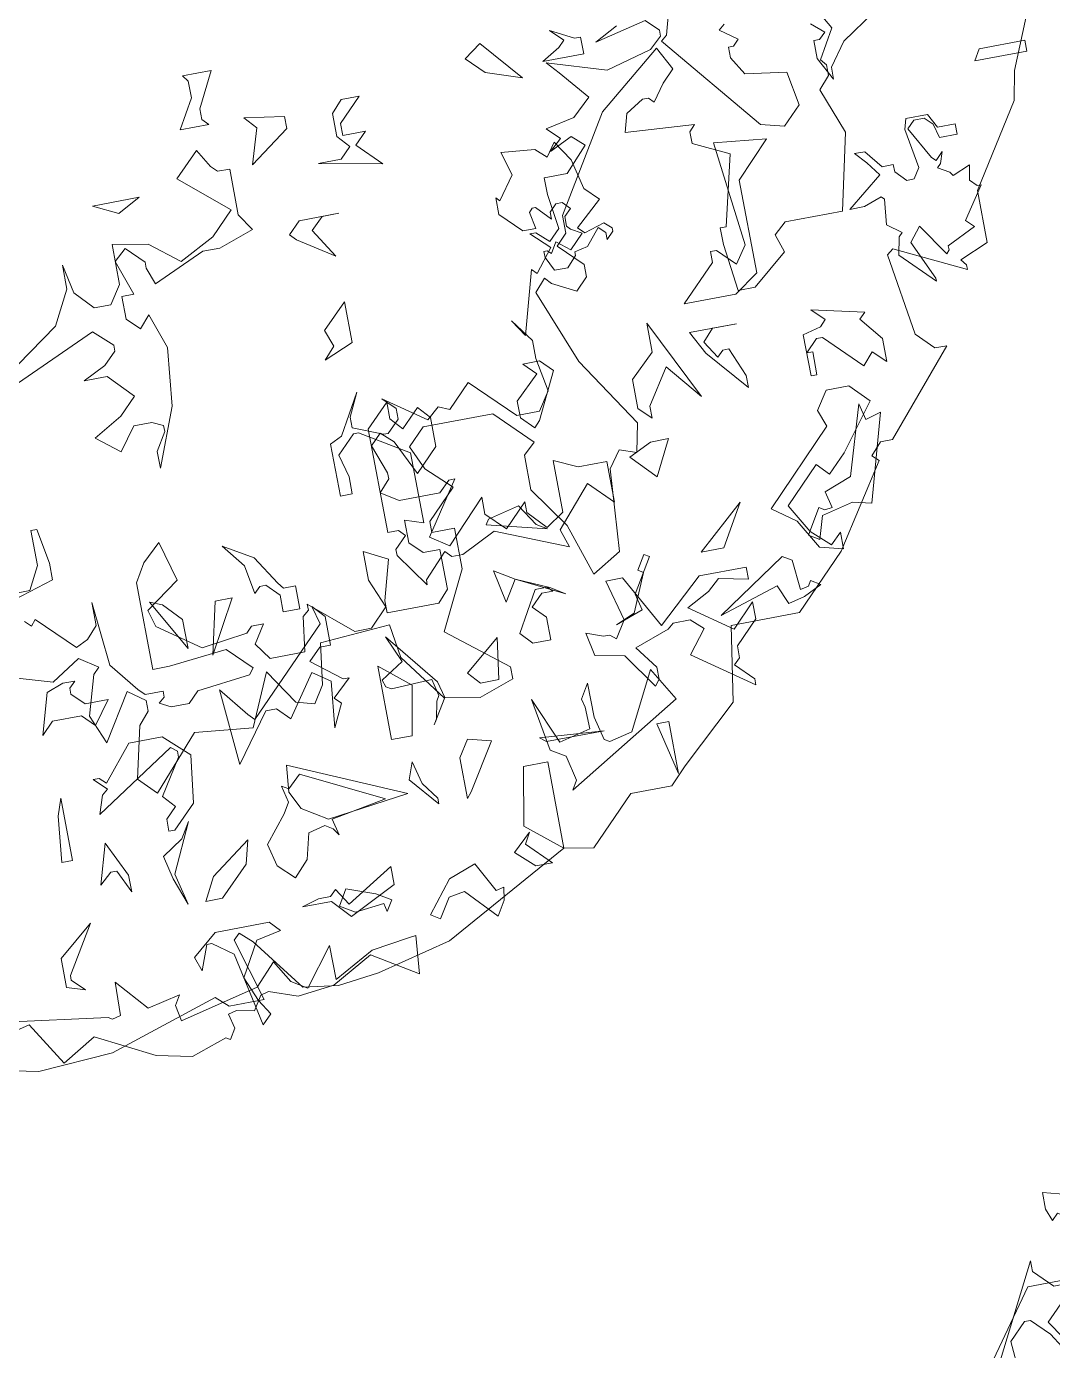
# Model space of a CAD drawing. Header units: millimetres. Extents: x 1418 to 1811, y 1796 to 1956.
# Drawn here: x 1513.314 to 1513.724, y 1850.024 to 1850.553 of the extents above; entities that cross this region are included whole.
import ezdxf

# ---------------------------------------------------------------- set-up
doc = ezdxf.new("R2010")
doc.units = ezdxf.units.MM
doc.layers.add('ARBRE', color=251, linetype='Continuous', lineweight=13)
doc.layers.add('VEGETAIS', color=3, linetype='Continuous')

# ---------------------------------------------------------------- blocks, each defined once
blk = doc.blocks.new('WMF26', base_point=(0, 0.0008))
at = {"color": 85}
for points in [[(13.2233, -7.4181), (13.0199, -7.9055), (12.9837, -8.0792), (12.6708, -8.5666), (12.6708, -8.8803), (12.4963, -8.9527), (12.5251, -8.989), (12.5251, -9.0178), (12.111, -8.8144), (12.0739, -8.8441), (12.1472, -9.3381), (12.2485, -9.4401), (12.3209, -9.4401), (11.8994, -9.9284), (11.8269, -9.9284), (11.7611, -10.0008), (11.7973, -10.037), (11.477, -10.5245), (11.165, -10.8381), (10.75, -10.8381), (10.6776, -11.2893), (10.3277, -11.6096), (10.2264, -11.7108), (9.9786, -11.7108), (9.7028, -11.9875), (9.5274, -11.9578), (8.756, -12.3728), (8.3048, -12.4823), (8.0578, -12.5119), (7.8462, -12.4823), (7.6066, -12.162), (7.5342, -12.097), (7.4979, -12.1332), (7.6066, -12.5119), (7.395, -12.5119), (7.3226, -12.4461), (6.6606, -12.6568), (6.2095, -12.6857), (5.4018, -12.5119)], [(0.8612, -3.9239), (1.4943, -3.0512), (1.771, -3.0512)]]:
    blk.add_lwpolyline(points, dxfattribs=at)
at = {"color": 63}
for points in [[(2.0328, -2.6181), (1.9233, -2.7565), (1.7495, -2.6544), (1.7125, -2.6906), (1.6837, -2.6181), (1.6837, -2.5161), (1.9233, -2.5819), (1.9957, -2.5161), (1.9957, -2.3786), (2.0624, -2.3786), (2.0328, -2.6181), (2.0328, -2.6181)], [(1.6475, -3.0759), (1.7495, -3.0759), (1.9595, -3.3163), (1.7125, -3.1426), (1.5742, -3.2801), (1.6475, -3.3896), (1.6837, -3.4258), (1.6837, -3.5271), (1.5742, -3.3534), (1.4721, -3.2513), (1.4359, -3.2513), (1.3346, -3.3534), (1.3634, -3.7387), (1.1601, -3.63), (1.538, -2.9022), (1.538, -2.9672), (1.6475, -3.0759), (1.6475, -3.0759)], [(11.859, -7.2065), (11.9982, -7.4543), (11.8953, -7.628), (11.9249, -7.6643), (11.9249, -7.7301), (11.859, -7.8034), (11.962, -8.0792), (11.859, -8.5378), (11.5108, -8.5378), (11.4375, -8.6028), (11.4737, -8.7132), (11.263, -8.8869), (11.1609, -8.8869), (11.1246, -8.6028), (11.1246, -8.5016), (11.1609, -8.5016), (11.263, -8.0792), (11.0522, -7.9779), (11.0522, -7.9055), (11.0884, -7.8684), (10.6735, -7.8396), (10.7031, -7.7301), (10.8118, -7.6643), (10.848, -7.6643), (10.8768, -7.6939), (10.9501, -7.5918), (11.0226, -7.5193), (10.9501, -7.381), (10.564, -7.6939), (10.2157, -8.2546), (10.2157, -8.3632), (10.1498, -8.4291), (10.2882, -8.5666), (10.2882, -8.6407), (10.2157, -8.7132), (10.0766, -8.6407), (10.0403, -8.6028), (9.9745, -8.6769), (10.1498, -9.1281), (10.4257, -9.5496), (10.3894, -9.7242), (10.2882, -9.688), (10.2157, -9.7892), (10.1787, -10.284), (10.0041, -10.387), (9.902, -10.0733), (9.7283, -9.8255), (9.7283, -9.6155), (9.8008, -9.5496), (9.5892, -9.3381), (9.1668, -9.3381), (9.0655, -9.4401), (9.1306, -9.5859), (9.2771, -9.7242), (9.1018, -9.8996), (9.1018, -9.9646), (9.2401, -9.9646), (9.2401, -10.2116), (9.0655, -10.5607), (9.4146, -10.8381), (9.4146, -10.9106), (9.203, -10.983), (8.9931, -10.9468), (8.7823, -10.6628), (8.7519, -10.4594), (8.3303, -10.4882), (8.2941, -10.736), (8.2282, -10.8381), (8.1195, -10.8085), (7.9812, -10.5977), (7.8429, -10.9106), (7.4938, -10.8744), (7.2098, -11.1872), (7.1085, -11.0851), (7.181, -10.7723), (7.246, -10.699), (7.246, -10.634), (7.1447, -10.5607), (6.9694, -10.8381), (6.8969, -10.6628), (6.9694, -10.4232), (7.0064, -10.387), (6.8969, -10.3145), (6.7224, -10.4232), (6.482, -10.3507)], [(6.5849, -9.8625), (6.6862, -9.8625), (6.7586, -9.7242), (6.7586, -9.5134), (6.7948, -9.5134), (6.8311, -9.7242), (6.8311, -9.8255), (6.5849, -9.8996)], [(6.6211, -10.037), (6.6573, -10.0733), (6.6862, -10.037), (6.8969, -10.2478), (6.9694, -10.2116), (7.0352, -10.1391), (7.0352, -10.0008), (7.0723, -10.387), (7.2098, -10.5607), (7.246, -10.5977), (7.3555, -10.5977), (7.3555, -10.634), (7.3193, -10.6628), (7.3843, -10.699), (7.4938, -10.699), (7.5597, -10.634), (7.8791, -10.5977), (7.9088, -10.5607), (7.7696, -10.4232), (7.4205, -10.4594), (7.3193, -10.4594), (7.3193, -9.9358), (7.3843, -9.8255), (7.4938, -9.7242), (7.5597, -9.9646), (7.3555, -10.1103), (7.3843, -10.2116), (7.6321, -10.387), (7.9088, -10.3507), (7.945, -10.3145), (8.0175, -10.3145), (7.945, -10.4232), (8.0175, -10.5245), (8.2282, -10.5245), (8.2579, -10.3145), (8.2941, -10.284), (8.2941, -10.2478), (8.5419, -10.4594), (8.6432, -10.4594), (8.7519, -10.3507), (8.6794, -10.1754), (8.6794, -10.0008), (8.8185, -10.0733), (8.7519, -10.3145), (8.7519, -10.387), (9.0655, -10.387), (9.1306, -10.3145), (9.1306, -10.0733), (9.0293, -10.0733), (8.956, -10.0008), (8.956, -9.8625), (9.0655, -9.8996), (9.0655, -9.4772), (8.7823, -9.3018), (8.7519, -9.3018), (8.6432, -9.4113), (8.6794, -9.5496), (8.6794, -9.6517), (8.6069, -9.6517), (8.6069, -9.3381), (8.6794, -9.3018), (8.8185, -9.0622), (8.7519, -9.2006), (8.7519, -9.2656), (8.9272, -9.3381), (8.956, -9.3381), (9.0293, -9.2656), (9.0293, -9.2006), (8.956, -9.1281), (9.203, -9.3018), (9.2771, -9.2368), (9.3422, -9.2656), (9.4805, -9.1281), (9.7283, -9.3751), (9.8658, -9.3751), (9.9382, -9.2656), (9.902, -9.0622), (9.902, -8.9527), (9.8008, -8.8144), (9.8658, -8.9165), (9.9745, -8.5378), (10.0041, -8.5666), (10.1128, -8.4291), (10.0041, -8.327), (10.0403, -8.327), (10.1128, -8.3929), (10.1787, -8.327), (10.1498, -8.1154), (10.1498, -8.0142), (10.2882, -8.0142), (10.4257, -7.8684), (10.3532, -7.8034), (10.2157, -7.8684), (10.2882, -7.8034), (10.2157, -7.7301), (10.3894, -7.6939), (10.4989, -7.5918), (10.3532, -7.4181), (10.2882, -7.344), (10.6372, -7.4543), (10.9131, -7.381), (10.9863, -7.3152), (10.9863, -7.2789), (10.9131, -7.2065), (10.601, -7.2789), (10.7393, -7.2065)], [(11.0522, -7.2065), (11.0226, -7.3152), (10.9863, -7.344), (11.4737, -7.9417), (11.6121, -7.9779), (11.7216, -7.8684), (11.6853, -7.6643), (11.4375, -7.628), (11.3716, -7.5193), (11.3716, -7.4543), (11.4013, -7.4543), (11.4375, -7.4181), (11.3354, -7.344), (11.3716, -7.3152)]]:
    blk.add_lwpolyline(points, dxfattribs=at)
at = {"color": 106}
for points in [[(12.2633, -7.4066), (12.0525, -7.5449), (11.9513, -7.6832), (11.9513, -7.7556), (11.8772, -7.6173), (11.8772, -7.5086), (11.9134, -7.5086), (11.9513, -7.4724), (11.8772, -7.4066)], [(8.2101, -7.232), (8.2101, -7.2971), (8.2463, -7.3333), (8.0726, -7.3333), (8.1739, -7.1587), (8.1739, -7.0575), (8.1451, -7.0212), (8.3196, -7.0212), (8.2101, -7.232), (8.2101, -7.232)], [(9.9201, -7.3333), (9.8189, -7.232), (9.9201, -7.1587), (10.1317, -7.4066), (9.9201, -7.3333), (9.9201, -7.3333)], [(10.517, -7.232), (10.517, -7.3333), (10.27, -7.3333), (10.3787, -7.2682), (10.4149, -7.232), (10.3425, -7.1587), (10.4808, -7.232), (10.517, -7.232), (10.517, -7.232)], [(8.6975, -7.4428), (8.4579, -7.6173), (8.5238, -7.4066), (8.4579, -7.3333), (8.6975, -7.3703), (8.6975, -7.4428), (8.6975, -7.4428)], [(9.0178, -7.4724), (9.0178, -7.5449), (9.1561, -7.5449), (9.0836, -7.6173), (9.2211, -7.7556), (8.8441, -7.6832), (8.9816, -7.6832), (9.0474, -7.6173), (8.9816, -7.5449), (8.9816, -7.4066), (9.0474, -7.3333), (9.1561, -7.3333), (9.0178, -7.4724), (9.0178, -7.4724)], [(8.2463, -7.6173), (8.3196, -7.6173), (8.3196, -7.894), (8.3855, -7.996), (8.1739, -8.0685), (8.0726, -8.0685), (7.7589, -8.2076), (7.7227, -8.1047), (7.7227, -8.0685), (7.6214, -7.9672), (7.5482, -8.0323), (7.6214, -8.2439), (7.5482, -8.2439), (7.5482, -8.3814), (7.6214, -8.4546), (7.6865, -8.3814), (7.7589, -8.5921), (7.7227, -8.942), (7.5852, -9.2911), (7.5852, -9.1899), (7.6503, -9.0804), (7.6503, -9.0441), (7.5852, -9.0145), (7.4757, -9.0145), (7.3736, -9.1528), (7.2353, -9.0441), (7.4098, -8.942), (7.5119, -8.8399), (7.3736, -8.695), (7.2353, -8.695), (7.3736, -8.6292), (7.4469, -8.5559), (7.4469, -8.5197), (7.3374, -8.4176), (6.7117, -8.695)], [(6.7767, -8.5921), (7.1266, -8.3451), (7.2353, -8.141), (7.2353, -7.996), (7.2715, -8.1706), (7.3736, -8.2801), (7.4757, -8.2801), (7.5482, -8.1706), (7.5482, -7.9302), (7.7589, -7.9672), (7.9343, -8.1047), (8.1451, -7.996), (8.2826, -7.8577), (7.9993, -7.6173), (8.1451, -7.4724), (8.2101, -7.5811), (8.2463, -7.6173), (8.2463, -7.6173)], [(7.6214, -7.7556), (7.4757, -7.6832), (7.7589, -7.6832), (7.6214, -7.7556), (7.6214, -7.7556)], [(13.1121, -7.805), (12.7985, -7.805), (12.8363, -7.7392), (13.1121, -7.7392), (13.1121, -7.805), (13.1121, -7.805)], [(10.1894, -7.8981), (10.2478, -7.8182), (10.3277, -7.9401), (10.3697, -8.1204), (10.4495, -8.2011), (10.2898, -8.3443), (10.3277, -8.3814), (10.4495, -8.3443), (10.4915, -8.3814), (10.4915, -8.4028), (10.4495, -8.4448), (10.4495, -8.4028), (10.4117, -8.3649), (10.3277, -8.4653), (10.2478, -8.4826), (10.2478, -8.5032), (10.1894, -8.5666), (10.1087, -8.5666), (10.0667, -8.4826), (10.0667, -8.4448), (10.0873, -8.4448), (10.1087, -8.4653), (10.1474, -8.4028), (10.2272, -8.4653), (10.3112, -8.3814), (10.2478, -8.3443), (10.2272, -8.3229), (10.2272, -8.2644), (10.2692, -8.2225), (10.2272, -8.1796), (10.1894, -8.1796), (10.1474, -8.2225), (10.1474, -8.2644), (10.0667, -8.1796), (10.0453, -8.1796), (10.0247, -8.2011), (10.0453, -8.3023), (9.9654, -8.3023), (9.8444, -8.1796), (9.8444, -8.0784), (9.865, -8.0998), (9.9654, -7.9615), (9.9234, -7.8182), (10.1251, -7.8396), (10.1894, -7.8981), (10.1894, -7.8981)], [(8.8078, -7.996), (8.7337, -8.0685), (8.8441, -8.2439), (8.6325, -8.1047), (8.5962, -8.0685), (8.6687, -7.996), (8.9091, -7.996), (8.8078, -7.996), (8.8078, -7.996)], [(11.2885, -8.2439), (11.2885, -8.8037), (11.1428, -8.9058), (10.8299, -8.9058), (11.0415, -8.695), (11.0415, -8.6292), (11.0777, -8.6292), (11.179, -8.7313), (11.2523, -8.6292), (11.179, -7.996), (11.4927, -8.0323), (11.2885, -8.2439), (11.2885, -8.2439)], [(12.5062, -8.1517), (12.6132, -8.1517), (12.6132, -8.215), (12.5062, -8.215), (12.4839, -8.1294), (12.4387, -8.085), (12.3753, -8.085), (12.3308, -8.1294), (12.4387, -8.3221), (12.4609, -8.3443), (12.5062, -8.2999), (12.4839, -8.3665), (12.4609, -8.3896), (12.5284, -8.4291), (12.5457, -8.4513), (12.6527, -8.4069), (12.6354, -8.4966), (12.675, -8.5361), (12.698, -8.5361), (12.5679, -8.7288), (12.6132, -8.7733), (12.4387, -8.8581), (12.4387, -8.8811), (12.4214, -8.9033), (12.2913, -8.7115), (12.2238, -8.7963), (12.3308, -9.0326), (12.3308, -9.0507), (12.139, -8.8581), (12.1612, -8.751), (12.1843, -8.7288), (12.0995, -8.6662), (12.1167, -8.5139), (12.0995, -8.4966), (11.9924, -8.5361), (11.9019, -8.5361), (12.1167, -8.3665), (12.0542, -8.2826), (11.9924, -8.215), (12.0542, -8.215), (12.139, -8.3221), (12.2065, -8.3221), (12.2065, -8.3665), (12.2682, -8.4291), (12.3135, -8.4291), (12.353, -8.3665), (12.3135, -8.1294), (12.3308, -8.0669), (12.4609, -8.0669), (12.5062, -8.1517), (12.5062, -8.1517)], [(8.6687, -8.8399), (8.7337, -8.7675), (8.6975, -8.6654), (8.8441, -8.5197), (8.8441, -8.7675), (8.6687, -8.8399), (8.6687, -8.8399)], [(10.6554, -9.2549), (10.517, -9.4665), (10.517, -9.5389), (10.4438, -9.4665), (10.4438, -9.2911), (10.5903, -9.1528), (10.5903, -8.9783), (10.8299, -9.4665), (10.6554, -9.2549), (10.6554, -9.2549)], [(9.9926, -9.1528), (9.8551, -9.4294), (9.8189, -9.4665), (9.7464, -9.3932), (9.7464, -9.2911), (9.8913, -9.1528), (9.8189, -9.0804), (9.9201, -9.0804), (9.9926, -9.1528), (9.9926, -9.1528)], [(10.9682, -9.0804), (10.9024, -9.1528), (10.9682, -9.2549), (11.0044, -9.2187), (11.0415, -9.2187), (11.1139, -9.3932), (11.1139, -9.4665), (10.9024, -9.2187), (10.8299, -9.0804), (11.1139, -9.0804), (10.9682, -9.0804), (10.9682, -9.0804)], [(11.8409, -9.1899), (11.9513, -9.3273), (11.9513, -9.4665), (11.8772, -9.3932), (11.8121, -9.4665), (11.6013, -9.2549), (11.5651, -9.2549), (11.4927, -9.3273), (11.5289, -9.3273), (11.5289, -9.4665), (11.4927, -9.4665), (11.4927, -9.2187), (11.6013, -9.1899), (11.6376, -9.1528), (11.5651, -9.0804), (11.8772, -9.1528), (11.8409, -9.1899), (11.8409, -9.1899)], [(9.0474, -9.3273), (9.1561, -9.2187), (9.2211, -9.2911), (9.2211, -9.4665), (9.0836, -9.604), (8.9816, -9.3932), (8.9091, -9.3273), (8.8441, -9.3932), (8.9091, -9.5678), (8.9091, -9.604), (8.8441, -9.6773), (8.9453, -9.7423), (9.1923, -9.7423), (9.259, -9.6773), (9.2952, -9.6773), (9.0836, -9.9901), (9.1923, -10.0626), (9.4327, -9.8148), (9.4327, -9.9177), (9.5422, -10.0263), (9.6797, -9.888), (9.6797, -9.9539), (9.7826, -10.0626), (9.8913, -9.9901), (9.8913, -9.6773), (10.0296, -9.7423), (10.2042, -9.7423), (10.2042, -9.9901), (10.0659, -9.851), (9.8551, -10.0914), (9.8913, -10.2009), (9.469, -10.0263), (9.259, -10.1284), (9.1923, -10.1284), (9.1561, -10.0914), (9.0178, -10.2371), (9.0178, -10.2659), (8.8729, -10.0626), (8.8729, -10.0263), (8.9453, -9.9539), (8.9091, -9.9177), (8.8441, -9.9177), (8.8441, -9.2911), (8.9816, -9.1528), (8.9816, -9.2549), (9.0474, -9.3273), (9.0474, -9.3273)], [(11.8121, -9.6773), (11.6013, -9.9539), (11.4927, -10.0626), (11.426, -9.9901), (11.216, -10.2009), (11.3173, -10.3763), (11.426, -10.4775), (11.4927, -10.4125), (11.4927, -10.5137), (11.3535, -10.4775), (11.2523, -10.3022), (11.1139, -10.2009), (11.5289, -9.7785), (11.4927, -9.6773), (11.5651, -9.5678), (11.7034, -9.5678), (11.8121, -9.6773), (11.8121, -9.6773)], [(10.4808, -9.888), (10.3425, -9.7423), (10.4808, -9.6773), (10.5903, -9.6773), (10.4808, -9.888), (10.4808, -9.888)], [(11.3939, -10.2462), (11.4252, -10.2659), (11.4713, -10.2602), (11.4474, -10.1597), (11.6137, -10.0996), (11.7421, -9.6838), (11.766, -9.7835), (11.8599, -9.7563), (11.7084, -10.2783), (11.5964, -10.2519), (11.4062, -10.2964), (11.3642, -10.4339), (11.3025, -10.396), (11.3939, -10.2462), (11.3939, -10.2462)], [(8.1451, -10.0914), (8.1739, -10.1284), (8.2463, -10.1284), (8.2463, -10.2659), (8.1451, -10.2659), (8.1451, -10.1647), (8.0726, -10.0914), (8.0356, -10.0914), (7.9993, -10.1284), (7.9705, -9.9539), (7.861, -9.8148), (8.0356, -9.9177), (8.1451, -10.0914), (8.1451, -10.0914)], [(9.6377, -9.9053), (9.7217, -10.0338), (9.7835, -10.0716), (9.4286, -9.9811), (9.4476, -9.9506), (9.6377, -9.9053), (9.6377, -9.9053)], [(7.5482, -10.2009), (7.5482, -10.3763), (7.3736, -10.0626), (7.4469, -10.0914), (7.5482, -10.2009), (7.5482, -10.2009)], [(7.6865, -10.4413), (7.7589, -10.1284), (7.861, -10.1284), (7.6865, -10.4413), (7.6865, -10.4413)], [(10.6554, -10.3763), (10.9386, -10.1284), (10.7937, -10.3763), (10.6554, -10.3763), (10.6554, -10.3763)], [(8.3855, -10.5137), (8.3196, -10.5137), (8.2463, -10.5862), (8.4217, -10.7245), (8.4579, -10.7245), (8.3492, -10.8266), (8.3855, -10.8637), (8.3196, -11.0012), (8.3492, -10.7245), (8.2463, -10.6521), (8.0726, -10.8999), (7.9993, -10.8266), (7.9343, -10.8266), (7.7227, -11.1107), (7.6865, -10.6521), (7.8248, -10.8266), (7.861, -10.8637), (8.3492, -10.3763), (8.3196, -10.2659), (8.3855, -10.3392), (8.3855, -10.5137), (8.3855, -10.5137)], [(9.5373, -10.331), (9.7324, -10.4174), (9.8189, -10.4709), (9.5373, -10.331), (9.4607, -10.4545), (9.4204, -10.2577), (9.5373, -10.331), (9.5373, -10.331)], [(10.2964, -10.4322), (10.2651, -10.4133), (10.3186, -10.3269), (10.3499, -10.3458), (10.2239, -10.5492), (10.247, -10.6496), (10.0815, -10.7097), (10.1976, -10.6611), (10.2964, -10.4322), (10.2964, -10.4322)], [(6.8129, -10.4775), (6.8129, -10.5137), (6.8862, -10.5862), (7.0245, -10.5862), (6.9224, -10.7245), (6.85, -10.6521), (6.6754, -10.6521), (6.603, -10.7245), (6.6754, -10.4775), (6.7767, -10.4413), (6.85, -10.4413), (6.8129, -10.4775), (6.8129, -10.4775)], [(9.7464, -10.4413), (9.6797, -10.4413), (9.6073, -10.5137), (9.6797, -10.5862), (9.6797, -10.7245), (9.5711, -10.7245), (9.5052, -10.6521), (9.6435, -10.4125), (9.7168, -10.4125), (9.7464, -10.4413), (9.7464, -10.4413)], [(10.3425, -10.7616), (10.6191, -10.5137), (10.9024, -10.5137), (10.9024, -10.5862), (10.7278, -10.55), (10.6554, -10.6158), (10.517, -10.6883), (10.7649, -10.8637), (10.9024, -10.7245), (10.9024, -10.8266), (10.7649, -10.9649), (10.7649, -11.0374), (10.7278, -11.0736), (10.8299, -11.1765), (10.8299, -11.2127), (10.4808, -10.9649), (10.5903, -10.8266), (10.517, -10.7616), (10.4149, -10.7616), (10.3787, -10.7904), (10.168, -10.8637), (10.27, -11.0012), (10.27, -11.0736), (10.2404, -11.1107), (10.0947, -10.8999), (9.9201, -10.8637), (9.8913, -10.7245), (9.9926, -10.7616), (10.0296, -10.7616), (10.0659, -10.7904), (10.1317, -10.6883), (10.0659, -10.4413), (10.168, -10.4413), (10.3425, -10.7616), (10.3425, -10.7616)], [(8.9231, -11.0629), (8.9453, -10.9567), (8.9643, -10.9262), (8.9404, -10.8258), (8.6942, -10.8365), (8.6638, -10.8176), (8.6481, -10.7739), (8.7873, -10.6875), (8.7156, -10.5245), (8.9717, -10.8455), (8.9956, -10.9452), (8.9033, -11.0934), (8.9231, -11.0629), (8.9231, -11.0629)], [(11.1798, -10.5245), (11.1963, -10.7056), (11.2465, -10.6941), (11.2654, -10.6628), (11.3206, -10.6973), (11.2119, -10.75), (11.1123, -10.7739), (11.0637, -10.6578), (10.7039, -10.7698), (11.1246, -10.4907), (11.1798, -10.5245), (11.1798, -10.5245)], [(8.7626, -11.1329), (8.6391, -11.1329), (8.6391, -10.6875), (8.8194, -10.8365), (8.7626, -11.1329), (8.7626, -11.1329)], [(9.2211, -10.8999), (9.1561, -10.8266), (9.3677, -10.6521), (9.3315, -10.8999), (9.2211, -10.8999), (9.2211, -10.8999)], [(6.067, -12.3604), (6.6746, -12.4452), (6.6993, -12.4601), (6.7487, -12.4485), (6.7545, -12.246), (6.92, -12.4345), (7.1167, -12.3926), (7.0822, -12.4494), (7.0995, -12.5457), (7.5803, -12.4321), (7.7029, -12.302), (7.782, -12.437), (7.875, -12.4946), (8.0496, -12.2682), (8.0504, -12.4749), (8.2941, -12.3423), (8.5189, -12.3102), (8.5658, -12.3045), (8.5452, -12.5325), (8.2784, -12.367), (8.0314, -12.5053), (7.81, -12.5309), (7.642, -12.4708), (7.5926, -12.4823), (7.5391, -12.5687), (7.4329, -12.5457), (7.3827, -12.558), (7.4033, -12.6478), (7.3654, -12.7095), (7.3407, -12.6947), (7.1258, -12.7663), (6.9134, -12.7211), (6.5709, -12.5432), (6.3667, -12.6651), (6.2045, -12.4016), (6.0637, -12.4362)], [(7.4469, -11.0012), (7.4098, -11.2852), (7.2715, -11.4235), (7.2353, -11.4235), (7.2353, -11.3511), (7.3003, -11.2852), (7.2353, -11.2127), (7.3736, -11.0012), (7.3736, -10.9649), (7.3374, -10.9361), (6.85, -11.249), (6.8862, -11.1395), (6.9224, -11.1107), (6.85, -11.0374), (6.8862, -11.0374), (6.9224, -11.0736), (7.097, -10.8637), (7.3003, -10.8637), (7.4469, -11.0012), (7.4469, -11.0012)], [(9.641, -11.4219), (9.5546, -11.3683), (9.5019, -11.053), (9.6204, -11.3321), (9.8106, -11.2868), (9.8065, -11.1559), (9.7942, -11.1049), (9.8477, -11.0184), (9.8493, -11.2251), (9.8823, -11.3651), (9.9127, -11.384), (10.0527, -11.3511), (10.2314, -11.0077), (10.3474, -11.2078), (9.6427, -11.6285), (9.6764, -11.5725), (9.641, -11.4219), (9.641, -11.4219)], [(6.5734, -11.4886), (6.603, -11.2127), (6.6392, -11.1107), (6.6392, -11.4886), (6.5734, -11.4886), (6.5734, -11.4886)], [(7.9952, -11.1658), (7.9804, -11.3272), (8.0331, -11.4367), (8.1813, -11.5281), (8.6736, -11.4647), (7.9952, -11.1658), (7.9952, -11.1658)], [(8.5378, -11.4713), (8.2035, -11.5314), (8.2274, -11.6326), (8.1986, -11.5906), (8.1541, -11.5618), (8.0529, -11.5865), (8.0133, -11.7413), (7.9244, -11.8343), (7.8306, -11.7454), (7.7976, -11.6088), (7.9285, -11.4474), (7.9672, -11.3848), (7.9434, -11.2835), (7.9837, -11.3082), (8.0611, -11.2333), (8.5378, -11.4713), (8.5378, -11.4713)], [(9.0474, -11.5248), (9.0178, -11.561), (9.0178, -11.3148), (9.0836, -11.2127), (9.2211, -11.249), (9.0474, -11.5248), (9.0474, -11.5248)], [(8.8441, -11.5248), (8.8441, -11.561), (8.6975, -11.3873), (8.7337, -11.2852), (8.77, -11.4235), (8.8441, -11.5248), (8.8441, -11.5248)], [(9.5422, -11.3148), (9.5052, -11.2852), (9.8913, -11.3148), (9.5422, -11.3148), (9.5422, -11.3148)], [(10.2799, -11.6458), (10.2075, -11.3321), (10.2799, -11.3321), (10.2799, -11.6458), (10.2799, -11.6458)], [(6.9513, -11.7364), (6.8862, -11.5989), (6.85, -11.5989), (6.7767, -11.6639), (6.85, -11.4235), (6.9513, -11.6351), (6.9513, -11.7364), (6.9513, -11.7364)], [(7.1752, -11.5651), (7.3028, -11.482), (7.3604, -11.3889), (7.223, -11.6812), (7.2682, -11.8706), (7.2081, -11.7059), (7.1752, -11.5651), (7.1752, -11.5651)], [(9.3817, -11.4342), (9.5274, -11.4342), (9.5274, -11.9578), (9.3166, -11.7841), (9.3817, -11.4342), (9.3817, -11.4342)], [(7.4757, -11.8747), (7.3736, -11.8747), (7.4469, -11.7364), (7.6865, -11.561), (7.6503, -11.7001), (7.4757, -11.8747), (7.4757, -11.8747)], [(6.5001, -12.1875), (6.5734, -12.26), (6.4639, -12.2238), (6.4639, -12.0492), (6.6754, -11.8747), (6.5001, -12.1587), (6.5001, -12.1875), (6.5001, -12.1875)], [(8.2101, -12.1225), (8.1088, -12.013), (7.9343, -12.013), (8.0356, -11.9834), (8.1088, -11.9834), (8.1451, -11.9471), (8.2101, -12.0492), (8.4942, -11.8747), (8.4942, -11.9834), (8.2101, -12.1225), (8.2101, -12.1225)], [(9.4451, -12.0303), (9.343, -12.0303), (9.2343, -11.9274), (9.343, -11.8261), (9.3068, -11.8912), (9.4451, -12.0303), (9.4451, -12.0303)], [(8.2076, -11.9554), (8.3764, -12.0171), (8.4629, -12.0706), (8.4242, -12.1324), (8.4126, -12.0822), (8.2373, -12.1027), (8.1508, -12.0492), (8.2076, -11.9554), (8.2076, -11.9554)], [(8.8243, -12.0114), (8.9898, -11.9513), (9.0845, -12.1299), (9.1339, -12.1184), (9.1207, -12.195), (9.0672, -12.2814), (8.8976, -12.1003), (8.8013, -12.1176), (8.728, -12.2345), (8.6728, -12.2007), (8.8243, -12.0114), (8.8243, -12.0114)], [(7.7779, -12.1274), (7.6297, -12.1579), (7.5119, -12.3621), (7.5737, -12.5111), (7.6297, -12.6033), (7.5737, -12.6593), (7.4815, -12.2139), (7.3629, -12.1274), (7.3325, -12.1274), (7.2765, -12.2756), (7.246, -12.1892), (7.3942, -12.0657), (7.7219, -12.0657), (7.7779, -12.1274), (7.7779, -12.1274)]]:
    blk.add_lwpolyline(points, dxfattribs=at)
blk = doc.blocks.new('T2_02')
at = {"xscale": 0.3499999999999943, "yscale": 0.3499999999999943, "zscale": 0.3499999999999943}
blk.add_blockref('WMF26', (-2.2399, 1.997), dxfattribs=at)

msp = doc.modelspace()

# ---------------------------------------------------------------- linework, layer by layer
at = {"layer": 'VEGETAIS'}
msp.add_spline([(1510.99166, 1851.09193), (1508.892, 1847.96321), (1513.31101, 1849.19025), (1514.37223, 1849.16582), (1515.3301, 1849.9371), (1510.99166, 1851.09193)], degree=3, dxfattribs=at)

# ---------------------------------------------------------------- block references
at = {"layer": 'ARBRE', "xscale": 0.1918409178794672, "yscale": 0.1918409178794672, "zscale": 0.1918409178794672, "rotation": 10.65514725593884}
for p in [(1513.24474, 1850.59877), (1514.0708, 1849.9356)]:
    msp.add_blockref('T2_02', p, dxfattribs=at)

doc.saveas('drawing.dxf')
